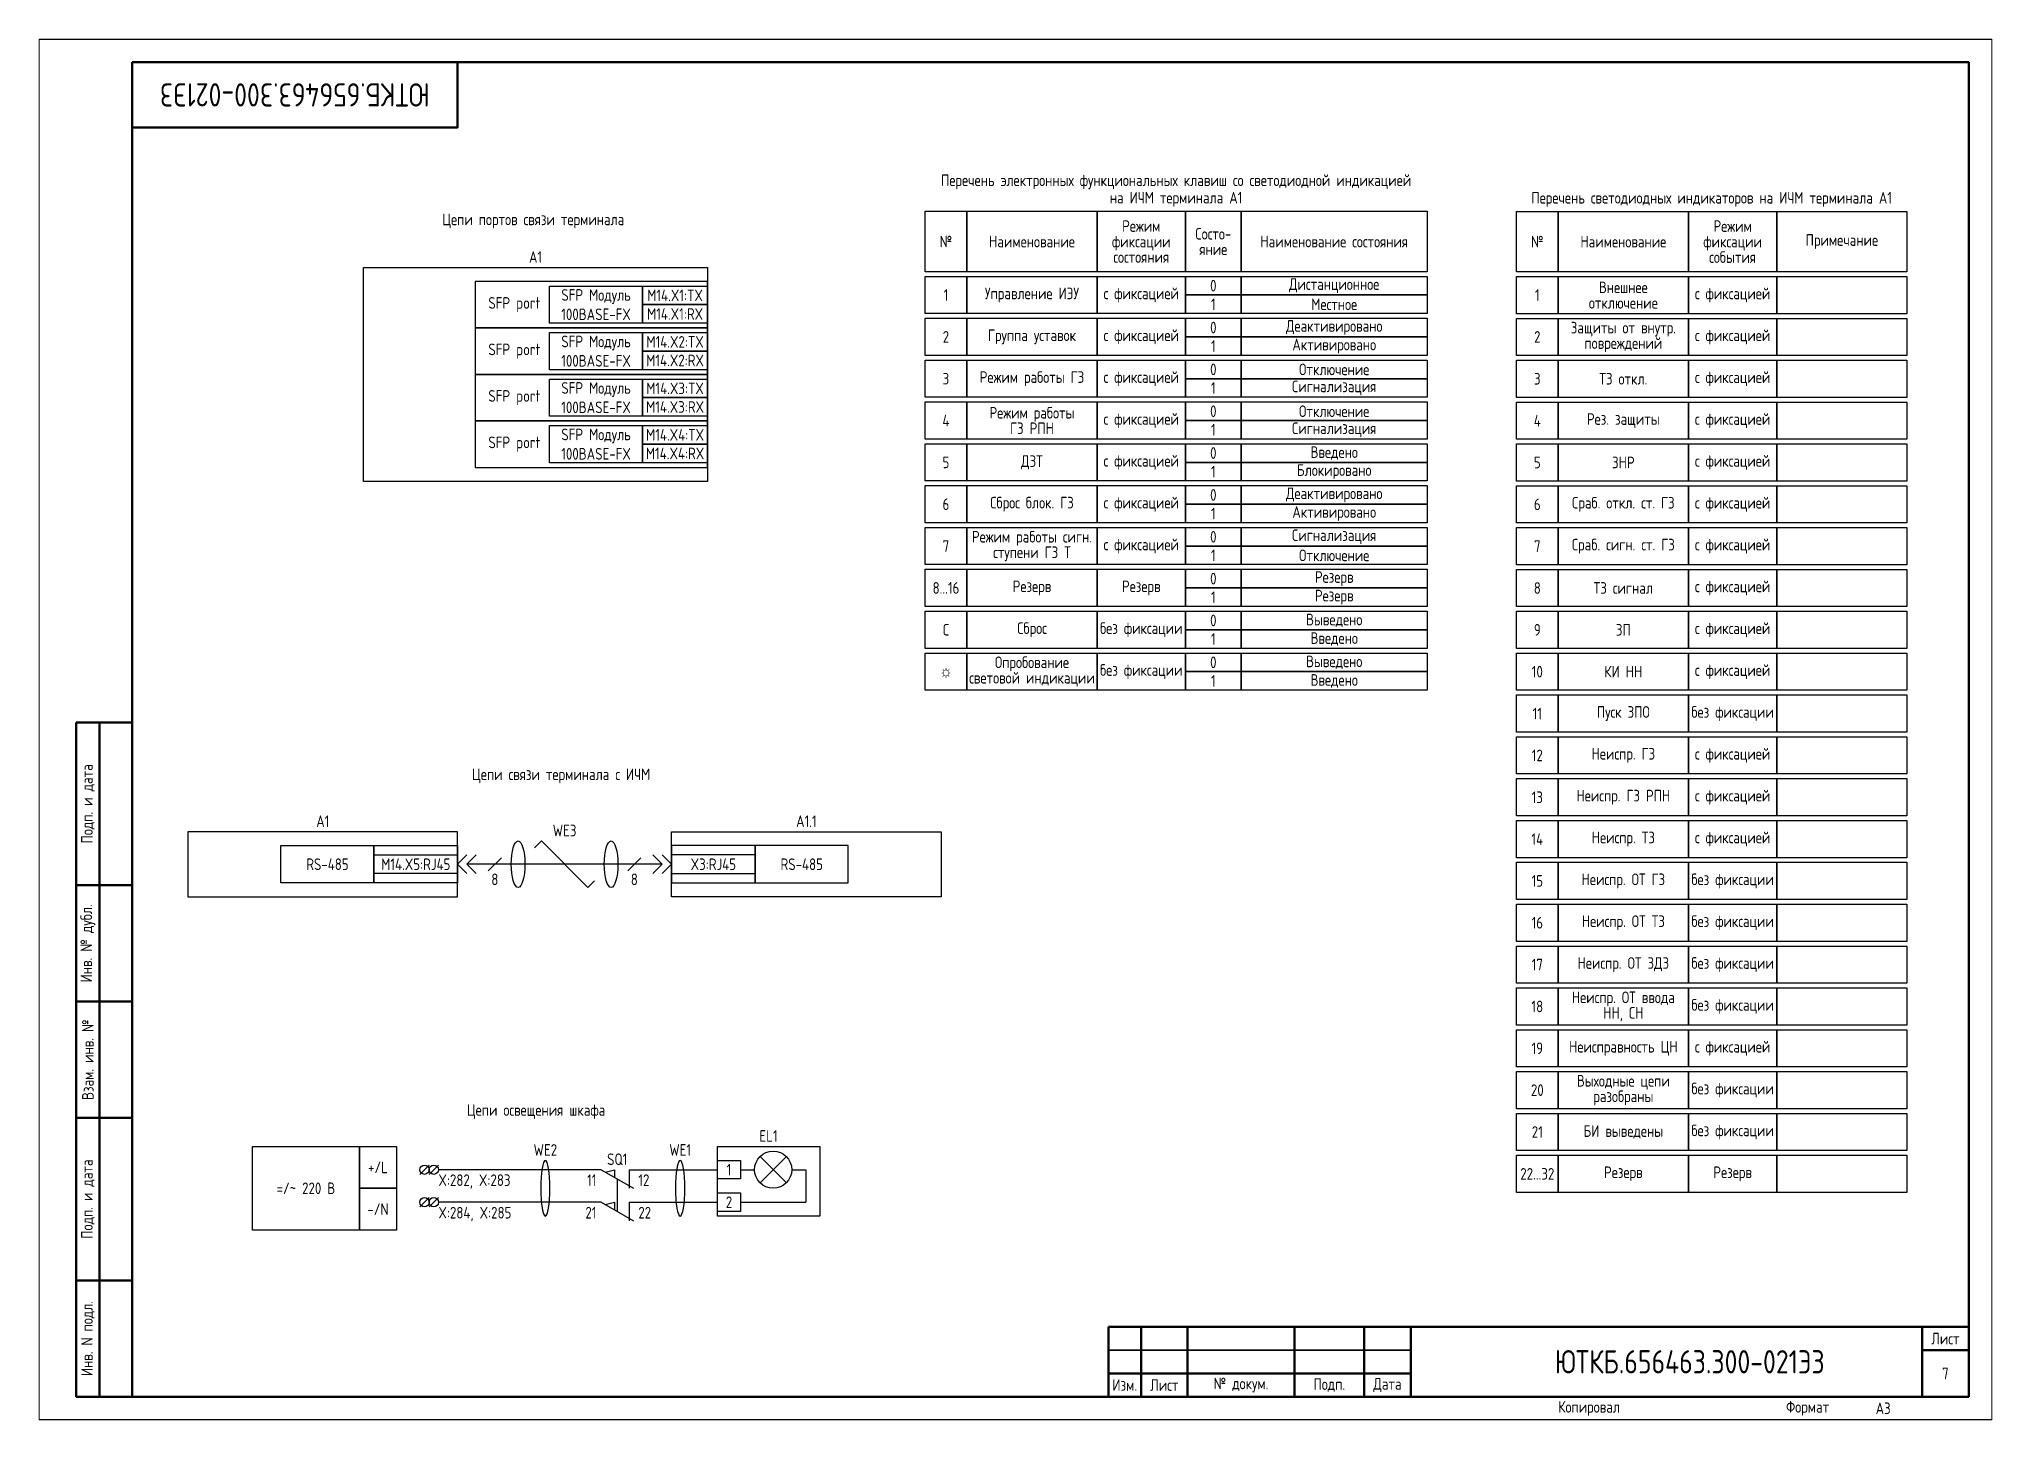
# Paper-space layout 'Лист7' of a CAD drawing. Header units: millimetres, sheet in inches. Extents: x 172.1 to 195.7, y 96.7 to 113.3.
# The model-space entities are those that its viewports show. They can reach past a viewport. Long polylines and large blocks are cut down to what shows.
import ezdxf

# ---------------------------------------------------------------- set-up
doc = ezdxf.new("R2010")
doc.units = ezdxf.units.MM
doc.styles.add('Gost type A_2.5', font='GOST_0.TTF', dxfattribs={"height": 2.5})
doc.styles.add('Gost_type_A', font='GOST_0.TTF')

# ---------------------------------------------------------------- blocks, each defined once
blk = doc.blocks.new('Штамп угловой верхний')
at = {"lineweight": 50}
blk.add_lwpolyline([(0, 0), (70, 0), (70, -14), (0, -14)], close=True, dxfattribs=at)
blk = doc.blocks.new('Формат_А3')
blk.add_lwpolyline([(-420, 297), (0, 297), (0, 0), (-420, 0)], close=True)
at = {"lineweight": 50}
blk.add_lwpolyline([(-400, 292), (-5, 292), (-5, 5), (-400, 5)], close=True, dxfattribs=at)
blk = doc.blocks.new('Штамп левый нижний')
at = {"lineweight": 50}
for points in [[(-12, 145), (-7, 145), (-7, 110), (-12, 110)], [(-7, 145), (0, 145), (0, 110), (-7, 110)], [(-12, 110), (-7, 110), (-7, 85), (-12, 85)], [(-7, 110), (0, 110), (0, 85), (-7, 85)], [(-12, 85), (-7, 85), (-7, 60), (-12, 60)], [(-7, 85), (0, 85), (0, 60), (-7, 60)], [(-12, 60), (-7, 60), (-7, 25), (-12, 25)], [(-7, 60), (0, 60), (0, 25), (-7, 25)], [(-12, 25), (-7, 25), (-7, 0), (-12, 0)], [(-7, 25), (0, 25), (0, 0), (-7, 0)]]:
    blk.add_lwpolyline(points, close=True, dxfattribs=at)
at = {"char_height": 2.5, "attachment_point": 5, "rotation": 90, "style": 'Gost_type_A'}
for s, insert, width in [('Подп. и дата', (-9.5, 127.5), 35), ('Инв. № дубл.', (-9.5, 97.5), 25), ('Взам. инв. №', (-9.5, 72.5), 25), ('Подп. и дата', (-9.5, 42.5), 35), ('Инв. N подл.', (-9.5, 12.5), 25)]:
    blk.add_mtext(s, dxfattribs=dict(at, insert=insert, width=width))
blk = doc.blocks.new('Штамп малый нижний')
at = {"lineweight": 50}
for points in [[(-185, 15), (-178, 15), (-178, 5), (-185, 5)], [(-178, 15), (-168, 15), (-168, 5), (-178, 5)], [(-168, 15), (-145, 15), (-145, 5), (-168, 5)], [(-145, 15), (-130, 15), (-130, 5), (-145, 5)], [(-130, 15), (-120, 15), (-120, 5), (-130, 5)], [(-120, 15), (-10, 15), (-10, 0), (-120, 0)], [(-10, 15), (0, 15), (0, 10), (-10, 10)], [(-10, 10), (0, 10), (0, 0), (-10, 0)], [(-185, 5), (-178, 5), (-178, 0), (-185, 0)], [(-178, 5), (-168, 5), (-168, 0), (-178, 0)], [(-168, 5), (-145, 5), (-145, 0), (-168, 0)], [(-145, 5), (-130, 5), (-130, 0), (-145, 0)], [(-130, 5), (-120, 5), (-120, 0), (-130, 0)]]:
    blk.add_lwpolyline(points, close=True, dxfattribs=at)
for points in [[(-185, 15), (-178, 15), (-178, 10), (-185, 10)], [(-178, 15), (-168, 15), (-168, 10), (-178, 10)], [(-168, 15), (-145, 15), (-145, 10), (-168, 10)], [(-145, 15), (-130, 15), (-130, 10), (-145, 10)], [(-130, 15), (-120, 15), (-120, 10), (-130, 10)], [(-185, 10), (-178, 10), (-178, 5), (-185, 5)], [(-178, 10), (-168, 10), (-168, 5), (-178, 5)], [(-168, 10), (-145, 10), (-145, 5), (-168, 5)], [(-145, 10), (-130, 10), (-130, 5), (-145, 5)], [(-130, 10), (-120, 10), (-120, 5), (-130, 5)]]:
    blk.add_lwpolyline(points, close=True)
at = {"char_height": 2.5, "style": 'Gost_type_A'}
for s, insert, width, attachment_point in [('Лист', (-5, 12.5), 10, 5), ('Изм.', (-181.5, 2.5), 7, 5), ('Лист', (-173, 2.5), 10, 5), ('№ докум.', (-156.5, 2.5), 23, 5), ('Подп.', (-137.5, 2.5), 15, 5), ('Дата', (-125, 2.5), 10, 5), ('Копировал', (-75, -2.53), 13.1202, 6), ('Формат', (-30, -2.53), 13.1202, 6)]:
    blk.add_mtext(s, dxfattribs=dict(at, insert=insert, width=width, attachment_point=attachment_point))

msp = doc.modelspace()

# ---------------------------------------------------------------- linework, layer by layer
for p, q in [((2626.56, 123.05), (2628.03, 124.52)), ((2628.03, 124.52), (2638.03, 114.52)), ((2610.03, 119.52), (2612.03, 121.52)), ((2610.03, 119.52), (2612.03, 121.52)), ((2610.03, 119.52), (2612.03, 117.52)), ((2610.03, 119.52), (2612.03, 117.52)), ((2612.03, 119.52), (2614.03, 121.52)), ((2612.03, 119.52), (2614.03, 121.52)), ((2654.03, 119.52), (2612.03, 119.52)), ((2612.03, 119.52), (2614.03, 117.52)), ((2612.03, 119.52), (2614.03, 117.52)), ((2619.44, 120.93), (2616.61, 118.11)), ((2649.44, 120.93), (2646.61, 118.11)), ((2654.03, 119.52), (2652.03, 121.52)), ((2654.03, 119.52), (2652.03, 121.52)), ((2654.03, 119.52), (2652.03, 117.52)), ((2654.03, 119.52), (2652.03, 117.52)), ((2656.03, 119.52), (2654.03, 121.52)), ((2656.03, 119.52), (2654.03, 121.52)), ((2656.03, 119.52), (2654.03, 117.52)), ((2656.03, 119.52), (2654.03, 117.52)), ((2638.03, 114.52), (2639.44, 115.93)), ((2603.9, 54.82), (2601.9, 52.82)), ((2605.9, 54.82), (2603.9, 52.82)), ((2675.07, 56.65), (2680.72, 50.99)), ((2680.72, 56.65), (2675.07, 50.99)), ((2640.89, 53.82), (2605.9, 53.82)), ((2640.89, 53.82), (2647.82, 49.82)), ((2641.76, 53.32), (2643.76, 53.82)), ((2643.76, 53.82), (2643.76, 52.17)), ((2646.89, 53.82), (2646.89, 49.82)), ((2646.89, 53.82), (2665.89, 53.82)), ((2670.89, 53.82), (2673.89, 53.82)), ((2681.89, 53.82), (2684.89, 53.82)), ((2684.89, 53.82), (2684.89, 46.82)), ((2603.9, 47.82), (2601.9, 45.82)), ((2605.9, 47.82), (2603.9, 45.82)), ((2640.89, 46.82), (2605.9, 46.82)), ((2640.89, 46.82), (2647.82, 42.82)), ((2641.76, 46.32), (2643.76, 46.82)), ((2643.76, 46.82), (2643.76, 45.17)), ((2646.89, 46.82), (2646.89, 42.82)), ((2646.89, 46.82), (2665.89, 46.82)), ((2670.89, 46.82), (2684.89, 46.82))]:
    msp.add_line(p, q)
at = {"ltscale": 0.5}
msp.add_line((2644.35, 51.82), (2644.35, 44.82), dxfattribs=at)
for points in [[(2710.55, 259.95), (2719.55, 259.95), (2719.55, 246.95), (2710.55, 246.95)], [(2719.55, 259.95), (2747.55, 259.95), (2747.55, 246.95), (2719.55, 246.95)], [(2747.55, 259.95), (2766.55, 259.95), (2766.55, 246.95), (2747.55, 246.95)], [(2766.55, 259.95), (2778.55, 259.95), (2778.55, 246.95), (2766.55, 246.95)], [(2778.55, 259.95), (2818.55, 259.95), (2818.55, 246.95), (2778.55, 246.95)], [(2837.73, 259.93), (2846.73, 259.93), (2846.73, 246.93), (2837.73, 246.93)], [(2846.73, 259.93), (2874.73, 259.93), (2874.73, 246.93), (2846.73, 246.93)], [(2874.73, 259.93), (2893.73, 259.93), (2893.73, 246.93), (2874.73, 246.93)], [(2893.73, 259.93), (2921.73, 259.93), (2921.73, 246.93), (2893.73, 246.93)], [(2589.79, 247.87), (2663.79, 247.87), (2663.79, 201.87), (2589.79, 201.87)], [(2613.79, 234.87), (2663.79, 234.87), (2663.79, 244.87), (2613.79, 244.87)], [(2629.79, 243.87), (2649.79, 243.87), (2649.79, 235.87), (2629.79, 235.87)], [(2649.79, 243.87), (2663.79, 243.87), (2663.79, 239.87), (2649.79, 239.87)], [(2710.55, 245.95), (2719.55, 245.95), (2719.55, 237.95), (2710.55, 237.95)], [(2719.55, 245.95), (2747.55, 245.95), (2747.55, 237.95), (2719.55, 237.95)], [(2747.55, 245.95), (2766.55, 245.95), (2766.55, 237.95), (2747.55, 237.95)], [(2766.55, 245.95), (2778.55, 245.95), (2778.55, 241.95), (2766.55, 241.95)], [(2778.55, 245.95), (2818.55, 245.95), (2818.55, 241.95), (2778.55, 241.95)], [(2837.73, 245.93), (2846.73, 245.93), (2846.73, 237.93), (2837.73, 237.93)], [(2846.73, 245.93), (2874.73, 245.93), (2874.73, 237.93), (2846.73, 237.93)], [(2874.73, 245.93), (2893.73, 245.93), (2893.73, 237.93), (2874.73, 237.93)], [(2893.73, 245.93), (2921.73, 245.93), (2921.73, 237.93), (2893.73, 237.93)], [(2649.79, 239.87), (2663.79, 239.87), (2663.79, 235.87), (2649.79, 235.87)], [(2766.55, 241.95), (2778.55, 241.95), (2778.55, 237.95), (2766.55, 237.95)], [(2778.55, 241.95), (2818.55, 241.95), (2818.55, 237.95), (2778.55, 237.95)], [(2710.55, 236.95), (2719.55, 236.95), (2719.55, 228.95), (2710.55, 228.95)], [(2719.55, 236.95), (2747.55, 236.95), (2747.55, 228.95), (2719.55, 228.95)], [(2747.55, 236.95), (2766.55, 236.95), (2766.55, 228.95), (2747.55, 228.95)], [(2766.55, 236.95), (2778.55, 236.95), (2778.55, 232.95), (2766.55, 232.95)], [(2778.55, 236.95), (2818.55, 236.95), (2818.55, 232.95), (2778.55, 232.95)], [(2837.73, 236.93), (2846.73, 236.93), (2846.73, 228.93), (2837.73, 228.93)], [(2846.73, 236.93), (2874.73, 236.93), (2874.73, 228.93), (2846.73, 228.93)], [(2874.73, 236.93), (2893.73, 236.93), (2893.73, 228.93), (2874.73, 228.93)], [(2893.73, 236.93), (2921.73, 236.93), (2921.73, 228.93), (2893.73, 228.93)], [(2613.79, 224.87), (2663.79, 224.87), (2663.79, 234.87), (2613.79, 234.87)], [(2629.79, 233.87), (2649.79, 233.87), (2649.79, 225.87), (2629.79, 225.87)], [(2649.79, 233.87), (2663.79, 233.87), (2663.79, 229.87), (2649.79, 229.87)], [(2766.55, 232.95), (2778.55, 232.95), (2778.55, 228.95), (2766.55, 228.95)], [(2778.55, 232.95), (2818.55, 232.95), (2818.55, 228.95), (2778.55, 228.95)], [(2649.79, 229.87), (2663.79, 229.87), (2663.79, 225.87), (2649.79, 225.87)], [(2710.55, 227.95), (2719.55, 227.95), (2719.55, 219.95), (2710.55, 219.95)], [(2719.55, 227.95), (2747.55, 227.95), (2747.55, 219.95), (2719.55, 219.95)], [(2747.55, 227.95), (2766.55, 227.95), (2766.55, 219.95), (2747.55, 219.95)], [(2766.55, 227.95), (2778.55, 227.95), (2778.55, 223.95), (2766.55, 223.95)], [(2778.55, 227.95), (2818.55, 227.95), (2818.55, 223.95), (2778.55, 223.95)], [(2837.73, 227.93), (2846.73, 227.93), (2846.73, 219.93), (2837.73, 219.93)], [(2846.73, 227.93), (2874.73, 227.93), (2874.73, 219.93), (2846.73, 219.93)], [(2874.73, 227.93), (2893.73, 227.93), (2893.73, 219.93), (2874.73, 219.93)], [(2893.73, 227.93), (2921.73, 227.93), (2921.73, 219.93), (2893.73, 219.93)], [(2613.79, 214.87), (2663.79, 214.87), (2663.79, 224.87), (2613.79, 224.87)], [(2629.79, 223.87), (2649.79, 223.87), (2649.79, 215.87), (2629.79, 215.87)], [(2649.79, 223.87), (2663.79, 223.87), (2663.79, 219.87), (2649.79, 219.87)], [(2766.55, 223.95), (2778.55, 223.95), (2778.55, 219.95), (2766.55, 219.95)], [(2778.55, 223.95), (2818.55, 223.95), (2818.55, 219.95), (2778.55, 219.95)], [(2649.79, 219.87), (2663.79, 219.87), (2663.79, 215.87), (2649.79, 215.87)], [(2710.55, 218.95), (2719.55, 218.95), (2719.55, 210.95), (2710.55, 210.95)], [(2719.55, 218.95), (2747.55, 218.95), (2747.55, 210.95), (2719.55, 210.95)], [(2747.55, 218.95), (2766.55, 218.95), (2766.55, 210.95), (2747.55, 210.95)], [(2766.55, 218.95), (2778.55, 218.95), (2778.55, 214.95), (2766.55, 214.95)], [(2778.55, 218.95), (2818.55, 218.95), (2818.55, 214.95), (2778.55, 214.95)], [(2837.73, 218.93), (2846.73, 218.93), (2846.73, 210.93), (2837.73, 210.93)], [(2846.73, 218.93), (2874.73, 218.93), (2874.73, 210.93), (2846.73, 210.93)], [(2874.73, 218.93), (2893.73, 218.93), (2893.73, 210.93), (2874.73, 210.93)], [(2893.73, 218.93), (2921.73, 218.93), (2921.73, 210.93), (2893.73, 210.93)], [(2613.79, 204.87), (2663.79, 204.87), (2663.79, 214.87), (2613.79, 214.87)], [(2766.55, 214.95), (2778.55, 214.95), (2778.55, 210.95), (2766.55, 210.95)], [(2778.55, 214.95), (2818.55, 214.95), (2818.55, 210.95), (2778.55, 210.95)], [(2629.79, 213.87), (2649.79, 213.87), (2649.79, 205.87), (2629.79, 205.87)], [(2649.79, 213.87), (2663.79, 213.87), (2663.79, 209.87), (2649.79, 209.87)], [(2649.79, 209.87), (2663.79, 209.87), (2663.79, 205.87), (2649.79, 205.87)], [(2710.55, 209.95), (2719.55, 209.95), (2719.55, 201.95), (2710.55, 201.95)], [(2719.55, 209.95), (2747.55, 209.95), (2747.55, 201.95), (2719.55, 201.95)], [(2747.55, 209.95), (2766.55, 209.95), (2766.55, 201.95), (2747.55, 201.95)], [(2766.55, 209.95), (2778.55, 209.95), (2778.55, 205.95), (2766.55, 205.95)], [(2766.55, 205.95), (2778.55, 205.95), (2778.55, 201.95), (2766.55, 201.95)], [(2778.55, 209.95), (2818.55, 209.95), (2818.55, 205.95), (2778.55, 205.95)], [(2778.55, 205.95), (2818.55, 205.95), (2818.55, 201.95), (2778.55, 201.95)], [(2837.73, 209.93), (2846.73, 209.93), (2846.73, 201.93), (2837.73, 201.93)], [(2846.73, 209.93), (2874.73, 209.93), (2874.73, 201.93), (2846.73, 201.93)], [(2874.73, 209.93), (2893.73, 209.93), (2893.73, 201.93), (2874.73, 201.93)], [(2893.73, 209.93), (2921.73, 209.93), (2921.73, 201.93), (2893.73, 201.93)], [(2710.55, 200.95), (2719.55, 200.95), (2719.55, 192.95), (2710.55, 192.95)], [(2719.55, 200.95), (2747.55, 200.95), (2747.55, 192.95), (2719.55, 192.95)], [(2747.55, 200.95), (2766.55, 200.95), (2766.55, 192.95), (2747.55, 192.95)], [(2766.55, 200.95), (2778.55, 200.95), (2778.55, 196.95), (2766.55, 196.95)], [(2778.55, 200.95), (2818.55, 200.95), (2818.55, 196.95), (2778.55, 196.95)], [(2837.73, 200.93), (2846.73, 200.93), (2846.73, 192.93), (2837.73, 192.93)], [(2846.73, 200.93), (2874.73, 200.93), (2874.73, 192.93), (2846.73, 192.93)], [(2874.73, 200.93), (2893.73, 200.93), (2893.73, 192.93), (2874.73, 192.93)], [(2893.73, 200.93), (2921.73, 200.93), (2921.73, 192.93), (2893.73, 192.93)], [(2766.55, 196.95), (2778.55, 196.95), (2778.55, 192.95), (2766.55, 192.95)], [(2778.55, 196.95), (2818.55, 196.95), (2818.55, 192.95), (2778.55, 192.95)], [(2710.55, 191.95), (2719.55, 191.95), (2719.55, 183.95), (2710.55, 183.95)], [(2719.55, 191.95), (2747.55, 191.95), (2747.55, 183.95), (2719.55, 183.95)], [(2747.55, 191.95), (2766.55, 191.95), (2766.55, 183.95), (2747.55, 183.95)], [(2766.55, 191.95), (2778.55, 191.95), (2778.55, 187.95), (2766.55, 187.95)], [(2778.55, 191.95), (2818.55, 191.95), (2818.55, 187.95), (2778.55, 187.95)], [(2837.73, 191.93), (2846.73, 191.93), (2846.73, 183.93), (2837.73, 183.93)], [(2846.73, 191.93), (2874.73, 191.93), (2874.73, 183.93), (2846.73, 183.93)], [(2874.73, 191.93), (2893.73, 191.93), (2893.73, 183.93), (2874.73, 183.93)], [(2893.73, 191.93), (2921.73, 191.93), (2921.73, 183.93), (2893.73, 183.93)], [(2766.55, 187.95), (2778.55, 187.95), (2778.55, 183.95), (2766.55, 183.95)], [(2778.55, 187.95), (2818.55, 187.95), (2818.55, 183.95), (2778.55, 183.95)], [(2710.55, 182.95), (2719.55, 182.95), (2719.55, 174.95), (2710.55, 174.95)], [(2719.55, 182.95), (2747.55, 182.95), (2747.55, 174.95), (2719.55, 174.95)], [(2747.55, 182.95), (2766.55, 182.95), (2766.55, 174.95), (2747.55, 174.95)], [(2766.55, 182.95), (2778.55, 182.95), (2778.55, 178.95), (2766.55, 178.95)], [(2778.55, 182.95), (2818.55, 182.95), (2818.55, 178.95), (2778.55, 178.95)], [(2837.73, 182.93), (2846.73, 182.93), (2846.73, 174.93), (2837.73, 174.93)], [(2846.73, 182.93), (2874.73, 182.93), (2874.73, 174.93), (2846.73, 174.93)], [(2874.73, 182.93), (2893.73, 182.93), (2893.73, 174.93), (2874.73, 174.93)], [(2893.73, 182.93), (2921.73, 182.93), (2921.73, 174.93), (2893.73, 174.93)], [(2766.55, 178.95), (2778.55, 178.95), (2778.55, 174.95), (2766.55, 174.95)], [(2778.55, 178.95), (2818.55, 178.95), (2818.55, 174.95), (2778.55, 174.95)], [(2710.55, 173.95), (2719.55, 173.95), (2719.55, 165.95), (2710.55, 165.95)], [(2719.55, 173.95), (2747.55, 173.95), (2747.55, 165.95), (2719.55, 165.95)], [(2747.55, 173.95), (2766.55, 173.95), (2766.55, 165.95), (2747.55, 165.95)], [(2766.55, 173.95), (2778.55, 173.95), (2778.55, 169.95), (2766.55, 169.95)], [(2778.55, 173.95), (2818.55, 173.95), (2818.55, 169.95), (2778.55, 169.95)], [(2837.73, 173.93), (2846.73, 173.93), (2846.73, 165.93), (2837.73, 165.93)], [(2846.73, 173.93), (2874.73, 173.93), (2874.73, 165.93), (2846.73, 165.93)], [(2874.73, 173.93), (2893.73, 173.93), (2893.73, 165.93), (2874.73, 165.93)], [(2893.73, 173.93), (2921.73, 173.93), (2921.73, 165.93), (2893.73, 165.93)], [(2766.55, 169.95), (2778.55, 169.95), (2778.55, 165.95), (2766.55, 165.95)], [(2778.55, 169.95), (2818.55, 169.95), (2818.55, 165.95), (2778.55, 165.95)], [(2710.55, 164.95), (2719.55, 164.95), (2719.55, 156.95), (2710.55, 156.95)], [(2719.55, 164.95), (2747.55, 164.95), (2747.55, 156.95), (2719.55, 156.95)], [(2747.55, 164.95), (2766.55, 164.95), (2766.55, 156.95), (2747.55, 156.95)], [(2766.55, 164.95), (2778.55, 164.95), (2778.55, 160.95), (2766.55, 160.95)], [(2778.55, 164.95), (2818.55, 164.95), (2818.55, 160.95), (2778.55, 160.95)], [(2837.73, 164.93), (2846.73, 164.93), (2846.73, 156.93), (2837.73, 156.93)], [(2846.73, 164.93), (2874.73, 164.93), (2874.73, 156.93), (2846.73, 156.93)], [(2874.73, 164.93), (2893.73, 164.93), (2893.73, 156.93), (2874.73, 156.93)], [(2893.73, 164.93), (2921.73, 164.93), (2921.73, 156.93), (2893.73, 156.93)], [(2766.55, 160.95), (2778.55, 160.95), (2778.55, 156.95), (2766.55, 156.95)], [(2778.55, 160.95), (2818.55, 160.95), (2818.55, 156.95), (2778.55, 156.95)], [(2837.73, 155.93), (2846.73, 155.93), (2846.73, 147.93), (2837.73, 147.93)], [(2846.73, 155.93), (2874.73, 155.93), (2874.73, 147.93), (2846.73, 147.93)], [(2874.73, 155.93), (2893.73, 155.93), (2893.73, 147.93), (2874.73, 147.93)], [(2893.73, 155.93), (2921.73, 155.93), (2921.73, 147.93), (2893.73, 147.93)], [(2837.73, 146.93), (2846.73, 146.93), (2846.73, 138.93), (2837.73, 138.93)], [(2846.73, 146.93), (2874.73, 146.93), (2874.73, 138.93), (2846.73, 138.93)], [(2874.73, 146.93), (2893.73, 146.93), (2893.73, 138.93), (2874.73, 138.93)], [(2893.73, 146.93), (2921.73, 146.93), (2921.73, 138.93), (2893.73, 138.93)], [(2837.73, 137.93), (2846.73, 137.93), (2846.73, 129.93), (2837.73, 129.93)], [(2846.73, 137.93), (2874.73, 137.93), (2874.73, 129.93), (2846.73, 129.93)], [(2874.73, 137.93), (2893.73, 137.93), (2893.73, 129.93), (2874.73, 129.93)], [(2893.73, 137.93), (2921.73, 137.93), (2921.73, 129.93), (2893.73, 129.93)], [(2552.03, 112.52), (2610.03, 112.52), (2610.03, 126.52), (2552.03, 126.52)], [(2714.03, 112.52), (2656.03, 112.52), (2656.03, 126.52), (2714.03, 126.52)], [(2837.73, 128.93), (2846.73, 128.93), (2846.73, 120.93), (2837.73, 120.93)], [(2846.73, 128.93), (2874.73, 128.93), (2874.73, 120.93), (2846.73, 120.93)], [(2874.73, 128.93), (2893.73, 128.93), (2893.73, 120.93), (2874.73, 120.93)], [(2893.73, 128.93), (2921.73, 128.93), (2921.73, 120.93), (2893.73, 120.93)], [(2572.03, 123.52), (2592.03, 123.52), (2592.03, 115.52), (2572.03, 115.52)], [(2592.03, 123.52), (2610.03, 123.52), (2610.03, 115.52), (2592.03, 115.52)], [(2674.03, 123.52), (2656.03, 123.52), (2656.03, 115.52), (2674.03, 115.52)], [(2694.03, 123.52), (2674.03, 123.52), (2674.03, 115.52), (2694.03, 115.52)], [(2592.03, 121.52), (2610.03, 121.52), (2610.03, 117.52), (2592.03, 117.52)], [(2674.03, 121.52), (2656.03, 121.52), (2656.03, 117.52), (2674.03, 117.52)], [(2837.73, 119.93), (2846.73, 119.93), (2846.73, 111.93), (2837.73, 111.93)], [(2846.73, 119.93), (2874.73, 119.93), (2874.73, 111.93), (2846.73, 111.93)], [(2874.73, 119.93), (2893.73, 119.93), (2893.73, 111.93), (2874.73, 111.93)], [(2893.73, 119.93), (2921.73, 119.93), (2921.73, 111.93), (2893.73, 111.93)], [(2837.73, 110.93), (2846.73, 110.93), (2846.73, 102.93), (2837.73, 102.93)], [(2846.73, 110.93), (2874.73, 110.93), (2874.73, 102.93), (2846.73, 102.93)], [(2874.73, 110.93), (2893.73, 110.93), (2893.73, 102.93), (2874.73, 102.93)], [(2893.73, 110.93), (2921.73, 110.93), (2921.73, 102.93), (2893.73, 102.93)], [(2837.73, 101.93), (2846.73, 101.93), (2846.73, 93.93), (2837.73, 93.93)], [(2846.73, 101.93), (2874.73, 101.93), (2874.73, 93.93), (2846.73, 93.93)], [(2874.73, 101.93), (2893.73, 101.93), (2893.73, 93.93), (2874.73, 93.93)], [(2893.73, 101.93), (2921.73, 101.93), (2921.73, 93.93), (2893.73, 93.93)], [(2837.73, 92.93), (2846.73, 92.93), (2846.73, 84.93), (2837.73, 84.93)], [(2846.73, 92.93), (2874.73, 92.93), (2874.73, 84.93), (2846.73, 84.93)], [(2874.73, 92.93), (2893.73, 92.93), (2893.73, 84.93), (2874.73, 84.93)], [(2893.73, 92.93), (2921.73, 92.93), (2921.73, 84.93), (2893.73, 84.93)], [(2837.73, 83.93), (2846.73, 83.93), (2846.73, 75.93), (2837.73, 75.93)], [(2846.73, 83.93), (2874.73, 83.93), (2874.73, 75.93), (2846.73, 75.93)], [(2874.73, 83.93), (2893.73, 83.93), (2893.73, 75.93), (2874.73, 75.93)], [(2893.73, 83.93), (2921.73, 83.93), (2921.73, 75.93), (2893.73, 75.93)], [(2837.73, 74.93), (2846.73, 74.93), (2846.73, 66.93), (2837.73, 66.93)], [(2846.73, 74.93), (2874.73, 74.93), (2874.73, 66.93), (2846.73, 66.93)], [(2874.73, 74.93), (2893.73, 74.93), (2893.73, 66.93), (2874.73, 66.93)], [(2893.73, 74.93), (2921.73, 74.93), (2921.73, 66.93), (2893.73, 66.93)], [(2837.73, 65.93), (2846.73, 65.93), (2846.73, 57.93), (2837.73, 57.93)], [(2846.73, 65.93), (2874.73, 65.93), (2874.73, 57.93), (2846.73, 57.93)], [(2874.73, 65.93), (2893.73, 65.93), (2893.73, 57.93), (2874.73, 57.93)], [(2893.73, 65.93), (2921.73, 65.93), (2921.73, 57.93), (2893.73, 57.93)], [(2588.89, 40.82), (2565.89, 40.82), (2565.89, 58.82), (2588.89, 58.82)], [(2596.89, 49.82), (2588.89, 49.82), (2588.89, 58.82), (2596.89, 58.82)], [(2665.89, 58.82), (2687.89, 58.82), (2687.89, 43.82), (2665.89, 43.82)], [(2665.89, 55.82), (2670.89, 55.82), (2670.89, 51.82), (2665.89, 51.82)], [(2837.73, 56.93), (2846.73, 56.93), (2846.73, 48.93), (2837.73, 48.93)], [(2846.73, 56.93), (2874.73, 56.93), (2874.73, 48.93), (2846.73, 48.93)], [(2874.73, 56.93), (2893.73, 56.93), (2893.73, 48.93), (2874.73, 48.93)], [(2893.73, 56.93), (2921.73, 56.93), (2921.73, 48.93), (2893.73, 48.93)], [(2596.89, 40.82), (2588.89, 40.82), (2588.89, 49.82), (2596.89, 49.82)], [(2665.89, 48.82), (2670.89, 48.82), (2670.89, 44.82), (2665.89, 44.82)]]:
    msp.add_lwpolyline(points, close=True)
for centre, radius in [((2602.9, 53.82), 1), ((2604.9, 53.82), 1), ((2677.89, 53.82), 4), ((2602.9, 46.82), 1), ((2604.9, 46.82), 1)]:
    msp.add_circle(centre, radius)
for centre in [(2623.03, 119.52), (2643.03, 119.52)]:
    msp.add_ellipse(centre, major_axis=(0, -5), ratio=0.293778)
at = {"extrusion": (0, 0, -1)}
for centre in [(2628.89, 49.82), (2657.89, 49.82)]:
    msp.add_ellipse(centre, major_axis=(0, -6), ratio=0.166667, dxfattribs=at)

# ---------------------------------------------------------------- block references
at = {"color": 1}
for name, p in [('Формат_А3', (2520, 0)), ('Формат_А3', (2940, 0)), ('Формат_А3', (3360, 0)), ('Штамп левый нижний', (2540, 5)), ('Штамп малый нижний', (2935, 5))]:
    msp.add_blockref(name, p, dxfattribs=at)
msp.add_blockref('Штамп угловой верхний', (2540, 292))

# ---------------------------------------------------------------- texts
at = {"insert": (2575, 285), "char_height": 5, "width": 70, "attachment_point": 5, "rotation": 180, "style": 'Gost_type_A'}
msp.add_mtext('ЮТКБ.656463.300-021Э3', dxfattribs=at)
at = {"char_height": 2.5}
for s, insert, width, attachment_point, line_spacing_factor, style in [('Перечень электронных функциональных клавиш со светодиодной индикацией\\Pна ИЧМ терминала А1', (2764.55, 260.95), 108, 8, 0.9, 'Gost_type_A'), ('Перечень светодиодных индикаторов на ИЧМ терминала А1', (2879.73, 260.93), 84, 8, 0.9, 'Gost_type_A'), ('Цепи портов связи терминала', (2626.29, 257.87), 197, 5, 0.9, 'Gost_type_A'), ('Режим\\Pфиксации состояния', (2757.05, 253.45), 19, 5, 0.8, 'Gost_type_A'), ('Состо- яние', (2772.55, 253.45), 12, 5, 0.8, 'Gost_type_A'), ('Режим\\Pфиксации события', (2884.23, 253.43), 19, 5, 0.8, 'Gost_type_A'), ('№ ', (2715.05, 253.45), 9, 5, 0.8, 'Gost_type_A'), ('Наименование ', (2733.55, 253.45), 28, 5, 0.8, 'Gost_type_A'), ('Наименование состояния ', (2798.55, 253.45), 40, 5, 0.8, 'Gost_type_A'), ('№ ', (2842.23, 253.43), 9, 5, 0.8, 'Gost_type_A'), ('Наименование ', (2860.73, 253.43), 28, 5, 0.8, 'Gost_type_A'), ('Примечание', (2907.73, 253.43), 28, 5, 0.8, 'Gost_type_A'), ('A1', (2626.79, 248.87), 74.0002, 8, 0.9, 'Gost_type_A'), ('0', (2772.55, 243.95), 12, 5, 0.8, 'Gost_type_A'), ('Дистанционное', (2798.55, 243.95), 40, 5, 0.8, 'Gost_type_A'), ('Внешнее\\Pотключение ', (2860.73, 241.93), 28, 5, 0.8, 'Gost_type_A'), ('1', (2715.05, 241.95), 9, 5, 0.8, 'Gost_type_A'), ('Управление ИЭУ', (2733.55, 241.95), 28, 5, 0.8, 'Gost_type_A'), ('с фиксацией', (2757.05, 241.95), 19, 5, 0.8, 'Gost_type_A'), ('1', (2772.55, 239.95), 12, 5, 0.8, 'Gost_type_A'), ('Местное', (2798.55, 239.95), 40, 5, 0.8, 'Gost_type_A'), ('1', (2842.23, 241.93), 9, 5, 0.8, 'Gost_type_A'), ('с фиксацией', (2884.23, 241.93), 19, 5, 0.8, 'Gost_type_A'), ('0', (2772.55, 234.95), 12, 5, 0.8, 'Gost_type_A'), ('Деактивировано', (2798.55, 234.95), 40, 5, 0.8, 'Gost_type_A'), ('Защиты от внутр. повреждений', (2860.73, 232.93), 28, 5, 0.8, 'Gost_type_A'), ('2', (2715.05, 232.95), 9, 5, 0.8, 'Gost_type_A'), ('Группа уставок', (2733.55, 232.95), 28, 5, 0.8, 'Gost_type_A'), ('с фиксацией', (2757.05, 232.95), 19, 5, 0.8, 'Gost_type_A'), ('1', (2772.55, 230.95), 12, 5, 0.8, 'Gost_type_A'), ('Активировано', (2798.55, 230.95), 40, 5, 0.8, 'Gost_type_A'), ('2', (2842.23, 232.93), 9, 5, 0.8, 'Gost_type_A'), ('с фиксацией', (2884.23, 232.93), 19, 5, 0.8, 'Gost_type_A'), ('0', (2772.55, 225.95), 12, 5, 0.8, 'Gost_type_A'), ('Отключение', (2798.55, 225.95), 40, 5, 0.8, 'Gost_type_A'), ('3', (2715.05, 223.95), 9, 5, 0.8, 'Gost_type_A'), ('Режим работы ГЗ', (2733.55, 223.95), 28, 5, 0.8, 'Gost_type_A'), ('с фиксацией', (2757.05, 223.95), 19, 5, 0.8, 'Gost_type_A'), ('1', (2772.55, 221.95), 12, 5, 0.8, 'Gost_type_A'), ('Сигнализация', (2798.55, 221.95), 40, 5, 0.8, 'Gost_type_A'), ('3', (2842.23, 223.93), 9, 5, 0.8, 'Gost_type_A'), ('ТЗ откл.', (2860.73, 223.93), 28, 5, 0.8, 'Gost_type_A'), ('с фиксацией', (2884.23, 223.93), 19, 5, 0.8, 'Gost_type_A'), ('4', (2715.05, 214.95), 9, 5, 0.8, 'Gost_type_A'), ('Режим работы \\PГЗ РПН', (2733.55, 214.95), 28, 5, 0.8, 'Gost type A_2.5'), ('с фиксацией', (2757.05, 214.95), 19, 5, 0.8, 'Gost_type_A'), ('0', (2772.55, 216.95), 12, 5, 0.8, 'Gost_type_A'), ('1', (2772.55, 212.95), 12, 5, 0.8, 'Gost_type_A'), ('Сигнализация', (2798.55, 212.95), 40, 5, 0.8, 'Gost_type_A'), ('Отключение', (2798.55, 216.95), 40, 5, 0.8, 'Gost_type_A'), ('4', (2842.23, 214.93), 9, 5, 0.8, 'Gost_type_A'), ('Рез. защиты ', (2860.73, 214.93), 28, 5, 0.8, 'Gost_type_A'), ('с фиксацией', (2884.23, 214.93), 19, 5, 0.8, 'Gost_type_A'), ('5', (2715.05, 205.95), 9, 5, 0.8, 'Gost_type_A'), ('ДЗТ', (2733.55, 205.95), 28, 5, 0.8, 'Gost type A_2.5'), ('с фиксацией', (2757.05, 205.95), 19, 5, 0.8, 'Gost_type_A'), ('0', (2772.55, 207.95), 12, 5, 0.8, 'Gost_type_A'), ('Введено', (2798.55, 207.95), 40, 5, 0.8, 'Gost_type_A'), ('5', (2842.23, 205.93), 9, 5, 0.8, 'Gost_type_A'), ('ЗНР', (2860.73, 205.93), 28, 5, 0.8, 'Gost_type_A'), ('с фиксацией', (2884.23, 205.93), 19, 5, 0.8, 'Gost_type_A'), ('1', (2772.55, 203.95), 12, 5, 0.8, 'Gost_type_A'), ('Блокировано', (2798.55, 203.95), 40, 5, 0.8, 'Gost_type_A'), ('6', (2715.05, 196.95), 9, 5, 0.8, 'Gost_type_A'), ('Сброс блок. ГЗ ', (2733.55, 196.95), 28, 5, 0.8, 'Gost type A_2.5'), ('с фиксацией', (2757.05, 196.95), 19, 5, 0.8, 'Gost_type_A'), ('0', (2772.55, 198.95), 12, 5, 0.8, 'Gost_type_A'), ('Деактивировано', (2798.55, 198.95), 40, 5, 0.8, 'Gost_type_A'), ('6', (2842.23, 196.93), 9, 5, 0.8, 'Gost_type_A'), ('Сраб. откл. ст. ГЗ', (2860.73, 196.93), 28, 5, 0.8, 'Gost_type_A'), ('с фиксацией', (2884.23, 196.93), 19, 5, 0.8, 'Gost_type_A'), ('1', (2772.55, 194.95), 12, 5, 0.8, 'Gost_type_A'), ('Активировано', (2798.55, 194.95), 40, 5, 0.8, 'Gost_type_A'), ('7', (2842.23, 187.93), 9, 5, 0.8, 'Gost_type_A'), ('Сраб. сигн. ст. ГЗ', (2860.73, 187.93), 28, 5, 0.8, 'Gost_type_A'), ('с фиксацией', (2884.23, 187.93), 19, 5, 0.8, 'Gost_type_A'), ('0', (2772.55, 180.95), 12, 5, 0.8, 'Gost_type_A'), ('Резерв', (2798.55, 180.95), 40, 5, 0.8, 'Gost_type_A'), ('8...16', (2715.05, 178.95), 9, 5, 0.8, 'Gost_type_A'), ('Резерв', (2733.55, 178.95), 28, 5, 0.8, 'Gost_type_A'), ('Резерв', (2757.05, 178.95), 19, 5, 0.8, 'Gost_type_A'), ('1', (2772.55, 176.95), 12, 5, 0.8, 'Gost_type_A'), ('Резерв', (2798.55, 176.95), 40, 5, 0.8, 'Gost_type_A'), ('8', (2842.23, 178.93), 9, 5, 0.8, 'Gost_type_A'), ('ТЗ сигнал', (2860.73, 178.93), 28, 5, 0.8, 'Gost_type_A'), ('с фиксацией', (2884.23, 178.93), 19, 5, 0.8, 'Gost_type_A'), ('0', (2772.55, 171.95), 12, 5, 0.8, 'Gost_type_A'), ('Выведено', (2798.55, 171.95), 40, 5, 0.8, 'Gost_type_A'), ('C', (2715.05, 169.95), 9, 5, 0.8, 'Gost_type_A'), ('Сброс', (2733.55, 169.95), 28, 5, 0.8, 'Gost_type_A'), ('без фиксации', (2757.05, 169.95), 19, 5, 0.8, 'Gost_type_A'), ('1', (2772.55, 167.95), 12, 5, 0.8, 'Gost_type_A'), ('Введено', (2798.55, 167.95), 40, 5, 0.8, 'Gost_type_A'), ('9', (2842.23, 169.93), 9, 5, 0.8, 'Gost_type_A'), ('ЗП', (2860.73, 169.93), 28, 5, 0.8, 'Gost_type_A'), ('с фиксацией', (2884.23, 169.93), 19, 5, 0.8, 'Gost_type_A'), ('Опробование световой индикации', (2733.55, 160.95), 28, 5, 0.8, 'Gost_type_A'), ('0', (2772.55, 162.95), 12, 5, 0.8, 'Gost_type_A'), ('Выведено', (2798.55, 162.95), 40, 5, 0.8, 'Gost_type_A'), ('☼', (2715.05, 160.95), 9, 5, 0.8, 'Gost_type_A'), ('без фиксации', (2757.05, 160.95), 19, 5, 0.8, 'Gost_type_A'), ('1', (2772.55, 158.95), 12, 5, 0.8, 'Gost_type_A'), ('Введено', (2798.55, 158.95), 40, 5, 0.8, 'Gost_type_A'), ('10', (2842.23, 160.93), 9, 5, 0.8, 'Gost_type_A'), ('КИ НН', (2860.73, 160.93), 28, 5, 0.8, 'Gost_type_A'), ('с фиксацией', (2884.23, 160.93), 19, 5, 0.8, 'Gost_type_A'), ('11', (2842.23, 151.93), 9, 5, 0.8, 'Gost_type_A'), ('Пуск ЗПО', (2860.73, 151.93), 28, 5, 0.8, 'Gost_type_A'), ('без фиксации', (2884.23, 151.93), 19, 5, 0.8, 'Gost_type_A'), ('12', (2842.23, 142.93), 9, 5, 0.8, 'Gost_type_A'), ('Неиспр. ГЗ ', (2860.73, 142.93), 28, 5, 0.8, 'Gost_type_A'), ('с фиксацией', (2884.23, 142.93), 19, 5, 0.8, 'Gost_type_A'), ('Цепи связи терминала с ИЧМ', (2632.28, 138.52), 197.5, 5, 0.9, 'Gost_type_A'), ('13', (2842.23, 133.93), 9, 5, 0.8, 'Gost_type_A'), ('Неиспр. ГЗ РПН ', (2860.73, 133.93), 28, 5, 0.8, 'Gost_type_A'), ('с фиксацией', (2884.23, 133.93), 19, 5, 0.8, 'Gost_type_A'), ('A1', (2581.03, 127.52), 58.0002, 8, 0.9, 'Gost_type_A'), ('A1.1', (2685.03, 127.52), 58.0002, 8, 0.9, 'Gost_type_A'), ('14', (2842.23, 124.93), 9, 5, 0.8, 'Gost_type_A'), ('Неиспр. ТЗ', (2860.73, 124.93), 28, 5, 0.8, 'Gost_type_A'), ('с фиксацией', (2884.23, 124.93), 19, 5, 0.8, 'Gost_type_A'), ('15', (2842.23, 115.93), 9, 5, 0.8, 'Gost_type_A'), ('Неиспр. ОТ ГЗ ', (2860.73, 115.93), 28, 5, 0.8, 'Gost_type_A'), ('без фиксации', (2884.23, 115.93), 19, 5, 0.8, 'Gost_type_A'), ('16', (2842.23, 106.93), 9, 5, 0.8, 'Gost_type_A'), ('Неиспр. ОТ ТЗ ', (2860.73, 106.93), 28, 5, 0.8, 'Gost_type_A'), ('без фиксации', (2884.23, 106.93), 19, 5, 0.8, 'Gost_type_A'), ('17', (2842.23, 97.93), 9, 5, 0.8, 'Gost_type_A'), ('Неиспр. ОТ ЗДЗ ', (2860.73, 97.93), 28, 5, 0.8, 'Gost_type_A'), ('без фиксации', (2884.23, 97.93), 19, 5, 0.8, 'Gost_type_A'), ('18', (2842.23, 88.93), 9, 5, 0.8, 'Gost_type_A'), ('Неиспр. ОТ ввода \\PНН, СН', (2860.73, 88.93), 28, 5, 0.8, 'Gost_type_A'), ('без фиксации', (2884.23, 88.93), 19, 5, 0.8, 'Gost_type_A'), ('19', (2842.23, 79.93), 9, 5, 0.8, 'Gost_type_A'), ('Неисправность ЦН ', (2860.73, 79.93), 28, 5, 0.8, 'Gost_type_A'), ('с фиксацией', (2884.23, 79.93), 19, 5, 0.8, 'Gost_type_A'), ('20', (2842.23, 70.93), 9, 5, 0.8, 'Gost_type_A'), ('Выходные цепи разобраны ', (2860.73, 70.93), 28, 5, 0.8, 'Gost_type_A'), ('без фиксации', (2884.23, 70.93), 19, 5, 0.8, 'Gost_type_A'), ('Цепи освещения шкафа', (2626.89, 66.32), 122, 5, 0.9, 'Gost_type_A'), ('21', (2842.23, 61.93), 9, 5, 0.8, 'Gost_type_A'), ('БИ выведены ', (2860.73, 61.93), 28, 5, 0.8, 'Gost_type_A'), ('без фиксации', (2884.23, 61.93), 19, 5, 0.8, 'Gost_type_A'), ('EL1', (2676.89, 59.82), 21.9942, 8, 0.9, 'Gost_type_A'), ('+/L', (2592.89, 54.32), 8, 5, 0.9, 'Gost_type_A'), ('=/~ 220 В', (2577.39, 49.82), 23, 5, 0.9, 'Gost_type_A'), ('X:282, X:283', (2605.9, 52.82), 17.9949, 1, 0.9, 'Gost_type_A'), ('22...32', (2842.23, 52.93), 9, 5, 0.8, 'Gost_type_A'), ('Резерв', (2860.73, 52.93), 28, 5, 0.8, 'Gost_type_A'), ('Резерв', (2884.23, 52.93), 19, 5, 0.8, 'Gost_type_A'), ('-/N', (2592.89, 45.32), 8, 5, 0.9, 'Gost_type_A'), ('X:284, X:285', (2605.9, 45.82), 17.9949, 1, 0.9, 'Gost_type_A')]:
    msp.add_mtext(s, dxfattribs=dict(at, insert=insert, width=width, attachment_point=attachment_point, line_spacing_factor=line_spacing_factor, style=style))
at = {"style": 'Gost_type_A'}
for s, insert, char_height, width, attachment_point in [('SFP port', (2627.79, 239.87), 2.5, 20, 6), ('SFP Mодуль 100BASE-FX', (2639.79, 239.87), 2.5, 19.9998, 5), ('M14.X1:TX', (2656.79, 241.87), 2.5, 14, 5), ('M14.X1:RX', (2656.79, 237.87), 2.5, 14, 5), ('SFP port', (2627.79, 229.87), 2.5, 20, 6), ('SFP Mодуль 100BASE-FX', (2639.79, 229.87), 2.5, 19.9998, 5), ('M14.X2:TX', (2656.79, 231.87), 2.5, 14, 5), ('M14.X2:RX', (2656.79, 227.87), 2.5, 14, 5), ('SFP Mодуль 100BASE-FX', (2639.79, 219.87), 2.5, 19.9998, 5), ('M14.X3:TX', (2656.79, 221.87), 2.5, 14, 5), ('SFP port', (2627.79, 219.87), 2.5, 20, 6), ('M14.X3:RX', (2656.79, 217.87), 2.5, 14, 5), ('SFP port', (2627.79, 209.87), 2.5, 20, 6), ('SFP Mодуль 100BASE-FX', (2639.79, 209.87), 2.5, 19.9998, 5), ('M14.X4:TX', (2656.79, 211.87), 2.5, 14, 5), ('M14.X4:RX', (2656.79, 207.87), 2.5, 14, 5), ('WE3', (2633.03, 125.52), 2.5, 20, 8), ('RS-485', (2582.03, 119.52), 2.5, 19.9998, 5), ('M14.X5:RJ45', (2601.03, 119.52), 2.5, 18.0002, 5), ('X3:RJ45', (2665.03, 119.52), 2.5, 18.0002, 5), ('RS-485', (2684.03, 119.52), 2.5, 19.9998, 5), ('8', (2618.03, 117.52), 2.5, 20, 2), ('8', (2648.03, 117.52), 2.5, 20, 2), ('WE2', (2628.89, 56.82), 2.5, 10, 8), ('WE1', (2657.89, 56.82), 2.5, 10, 8), ('SQ1', (2644.35, 54.82), 2.5, 10, 8), ('1', (2668.39, 53.82), 2.5, 5, 5), ('11', (2639.89, 52.82), 2.5, 6, 3), ('12', (2648.89, 52.82), 2.5, 6, 1), ('2', (2668.39, 46.82), 2.5, 5, 5), ('21', (2639.89, 45.82), 2.5, 6, 3), ('22', (2648.89, 45.82), 2.5, 6, 1), ('ЮТКБ.656463.300-021Э3', (2875, 12.5), 5, 120, 5), ('7', (2930, 10), 2.5, 10, 5), ('A3', (2915, 2.5), 2.5, 20, 4)]:
    msp.add_mtext(s, dxfattribs=dict(at, insert=insert, char_height=char_height, width=width, attachment_point=attachment_point))
at = {"color": 6, "char_height": 2.5, "attachment_point": 5, "line_spacing_factor": 0.8}
for s, insert, width, style in [('7', (2715.05, 187.95), 9, 'Gost_type_A'), ('Режим работы сигн. ступени ГЗ Т', (2733.55, 187.95), 28, 'Gost type A_2.5'), ('с фиксацией', (2757.05, 187.95), 19, 'Gost_type_A'), ('0', (2772.55, 189.95), 12, 'Gost_type_A'), ('Сигнализация', (2798.55, 189.95), 40, 'Gost_type_A'), ('1', (2772.55, 185.95), 12, 'Gost_type_A'), ('Отключение', (2798.55, 185.95), 40, 'Gost_type_A')]:
    msp.add_mtext(s, dxfattribs=dict(at, insert=insert, width=width, style=style))

psp = doc.layouts.new('Лист7')

# ---------------------------------------------------------------- viewports
at = {"layer": '0'}
psp.add_viewport(center=(183.889, 105.008), size=(23.589, 16.681), view_center_point=(2730, 148.5), view_height=297, dxfattribs=at)

doc.saveas('drawing.dxf')
